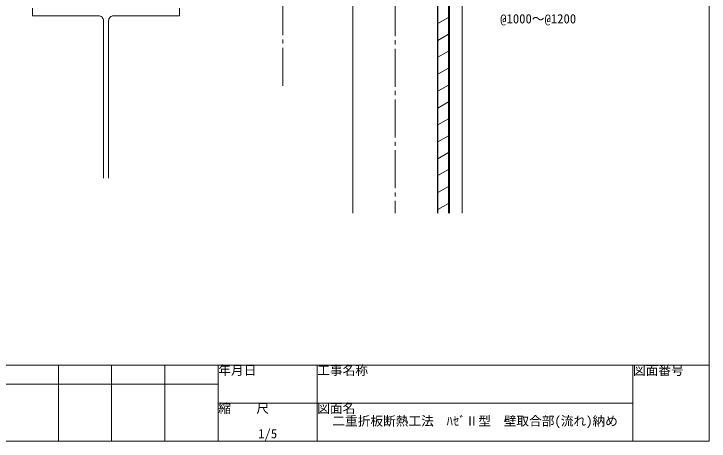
# Model space of a CAD drawing. Units: millimetres at full size, sheet at 1:5; details may follow other scales. Extents: x -3142 to 7368, y -2477 to 957.
# Drawn here: x -2004 to -1182, y -2477 to -1972 of the extents above; entities that cross this region are included whole.
import ezdxf
from ezdxf.enums import TextEntityAlignment as Align

# ---------------------------------------------------------------- set-up
doc = ezdxf.new("R2010")
doc.units = ezdxf.units.MM
doc.header["$LTSCALE"] = 5
doc.linetypes.add('CHAIN2', pattern=[12, 9, -1, 1, -1])
doc.layers.add('0-0_0', color=7, linetype='Continuous', lineweight=18)
doc.styles.add('ＭＳ ゴシック', font='')
doc.styles.get('ＭＳ ゴシック').set_extended_font_data('MS Gothic')

msp = doc.modelspace()

# ---------------------------------------------------------------- linework, layer by layer
at = {"layer": '0-0_0', "color": 4, "linetype": 'CHAIN2'}
for p, q in [((-1552.748, -1173.297), (-1552.748, -2207.811)), ((-1685.614, -2057.234), (-1685.614, -1602.941))]:
    msp.add_line(p, q, dxfattribs=at)
at = {"layer": '0-0_0', "color": 4}
for p, q in [((-1502.248, -2207.811), (-1502.248, -1336.217)), ((-1489.748, -1336.217), (-1489.748, -2207.811)), ((-1502.248, -1983.434), (-1489.748, -1976.217)), ((-1502.248, -2003.434), (-1489.748, -1996.217)), ((-1502.248, -2023.434), (-1489.748, -2016.217)), ((-1502.248, -2043.434), (-1489.748, -2036.217)), ((-1502.248, -2063.434), (-1489.748, -2056.217)), ((-1502.248, -2083.434), (-1489.748, -2076.217)), ((-1502.248, -2103.434), (-1489.748, -2096.217)), ((-1502.248, -2123.434), (-1489.748, -2116.217)), ((-1502.248, -2143.434), (-1489.748, -2136.217)), ((-1502.248, -2163.434), (-1489.748, -2156.217)), ((-1502.248, -2183.434), (-1489.748, -2176.217)), ((-1502.248, -2203.434), (-1489.748, -2196.217))]:
    msp.add_line(p, q, dxfattribs=at)
at = {"layer": '0-0_0', "color": 2}
for p, q in [((-1489.248, -2207.811), (-1489.248, -1336.217)), ((-1488.748, -2207.811), (-1488.748, -1336.217)), ((-1473.748, -1336.217), (-1473.748, -2207.811))]:
    msp.add_line(p, q, dxfattribs=at)
at = {"layer": '0-0_0'}
for p, q in [((-1602.748, -2207.811), (-1602.748, -1381.99)), ((-1502.748, -2207.811), (-1502.748, -1384.29)), ((-1981.615, -1965.311), (-1981.615, -1974.311)), ((-1807.614, -1974.311), (-1807.614, -1965.311)), ((-1981.615, -1974.311), (-1903.614, -1974.311)), ((-1897.614, -2166.575), (-1897.614, -1980.311)), ((-1891.614, -2166.575), (-1891.614, -1980.311)), ((-1885.614, -1974.311), (-1807.614, -1974.311)), ((-3141.76, -2387.489), (-1181.76, -2387.489)), ((-1950.978, -2387.489), (-1950.978, -2477.489)), ((-1887.978, -2387.489), (-1887.978, -2477.489)), ((-1824.978, -2387.489), (-1824.978, -2477.489)), ((-1761.978, -2387.489), (-1761.978, -2477.489)), ((-1644.98, -2387.489), (-1644.98, -2477.489)), ((-1271.76, -2387.489), (-1271.76, -2477.489)), ((-1761.978, -2409.989), (-2013.978, -2409.989)), ((-1761.978, -2432.489), (-1271.76, -2432.489))]:
    msp.add_line(p, q, dxfattribs=at)
msp.add_lwpolyline([(-3141.76, -1082.489), (-1181.76, -1082.489), (-1181.76, -2477.489), (-3141.76, -2477.489)], close=True, dxfattribs=at)
for centre, start, end in [((-1903.614, -1980.311), 359.99995, 90.00003), ((-1885.614, -1980.311), 89.99995, 180.00003)]:
    msp.add_arc(centre, 6, start, end, dxfattribs=at)

# ---------------------------------------------------------------- texts
at = {"layer": '0-0_0', "style": 'ＭＳ ゴシック'}
for s, p in [('@1000～@1200', (-1428.704, -1986.669)), ('年月日', (-1761.978, -2402.489)), ('工事名称', (-1644.98, -2402.489)), ('図面番号', (-1271.76, -2402.489)), ('縮\u3000\u3000尺', (-1761.978, -2447.489)), ('図面名', (-1644.979, -2447.489)), ('二重折板断熱工法\u3000ﾊｾﾞⅡ型\u3000壁取合部(流れ)納め', (-1627.12, -2462.489)), ('1/5', (-1714.729, -2477.489))]:
    msp.add_text(s, height=11, dxfattribs=at).set_placement(p, align=Align.BOTTOM_LEFT)

doc.saveas('drawing.dxf')
